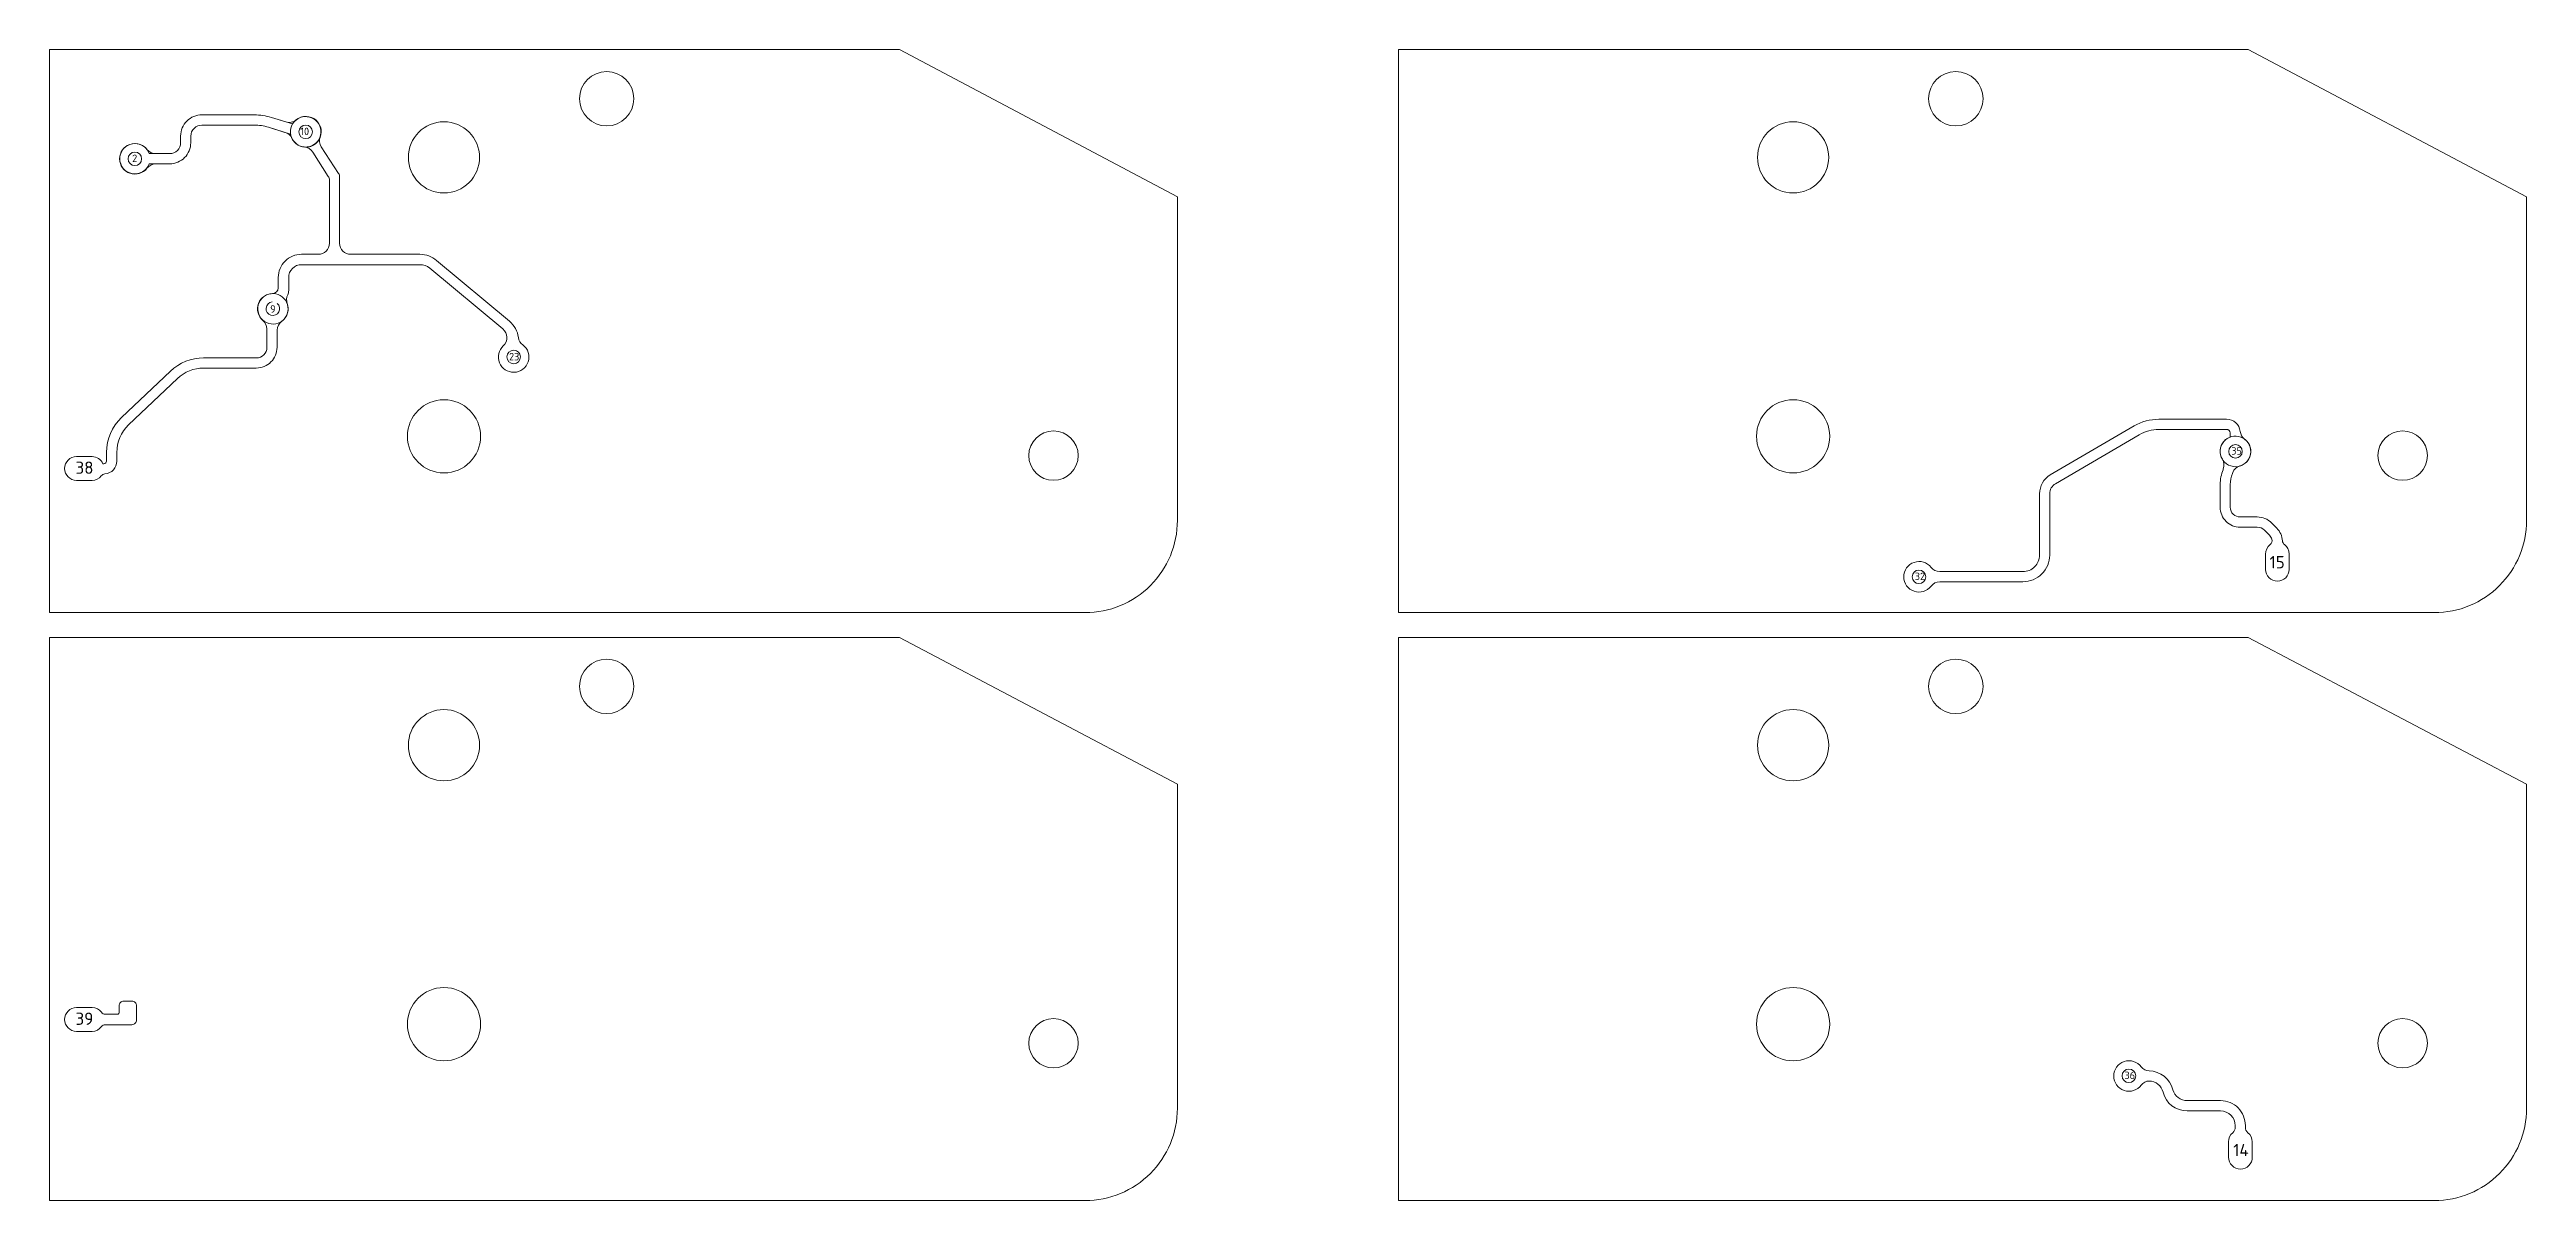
# Model space of a CAD drawing. Header units: millimetres. Extents: x 613 to 713, y -53 to 166.
# Drawn here: x 613.1 to 713.3, y 45.8 to 92.3 of the extents above; entities that cross this region are included whole.
import ezdxf

# ---------------------------------------------------------------- set-up
doc = ezdxf.new("R2010")
doc.units = ezdxf.units.MM
for name, color, linetype, lineweight in [('DXF_1_BOARD', 6, 'Continuous', 0), ('DXF_2_RUTE_TOP', 1, 'Continuous', 0), ('DXF_3_RUTE BOTTOM', 5, 'Continuous', 0), ('DXF_4_PIN_NR', 7, 'Continuous', 0), ('DXF_HOLE', 6, 'Continuous', 0)]:
    doc.layers.add(name, color=color, linetype=linetype, lineweight=lineweight)
doc.styles.add('Default', font='')
doc.styles.get('Default').set_extended_font_data('ISOCPEUR')

msp = doc.modelspace()

# ---------------------------------------------------------------- linework, layer by layer
at = {"layer": 'DXF_1_BOARD'}
for points in [[(655.03, 69.54, 0.414214), (658.76, 73.27), (658.76, 86.36), (647.52, 92.31), (613.15, 92.31), (613.15, 69.54)], [(709.59, 69.54, 0.414214), (713.32, 73.27), (713.32, 86.36), (702.07, 92.31), (667.7, 92.31), (667.7, 69.54)], [(655.03, 45.77, 0.414214), (658.76, 49.5), (658.76, 62.6), (647.52, 68.54), (613.15, 68.54), (613.15, 45.77)], [(709.59, 45.77, 0.414214), (713.32, 49.5), (713.32, 62.6), (702.07, 68.54), (667.7, 68.54), (667.7, 45.77)]]:
    msp.add_lwpolyline(points, format="xyb", close=True, dxfattribs=at)
at = {"layer": 'DXF_2_RUTE_TOP'}
for points in [[(624.88, 87.15), (624.88, 84.48, 0.414214), (625.33, 84.03), (628.13, 84.03, -0.175556), (628.8, 83.78), (631.75, 81.32, -0.186341), (632.11, 80.66, 0.196938), (632.29, 80.37, -0.715524), (631.93, 79.26, -0.691078), (631.5, 80.33, 0.453385), (631.48, 81.01), (628.53, 83.47, 0.175556), (628.13, 83.61), (623.34, 83.61, 0.414214), (622.82, 83.09), (622.82, 82.57, -0.105417), (622.78, 82.39, 0.194208), (622.76, 82.04, -3.087514), (622.16, 82.44, 0.37492), (622.4, 82.67), (622.4, 82.72), (622.4, 83.09, -0.414214), (623.34, 84.03), (624.02, 84.03, 0.414214), (624.47, 84.48), (624.47, 87.03, 0.145021), (624.42, 87.18), (623.79, 88.16, 0.229644), (623.45, 88.37, -2.910101), (624.09, 88.78, 0.239666), (624.14, 88.38), (624.84, 87.3, -0.145021)], [(701.74, 76.87, 0.381877), (701.19, 77.36), (698.45, 77.36, 0.133006), (697.45, 77.09), (694.06, 75.11, 0.266524), (693.63, 74.35), (693.63, 71.87, -0.414214), (692.95, 71.2), (689.59, 71.2, -0.2312), (689.24, 71.37, 2.910165), (689.24, 70.61, -0.2312), (689.59, 70.79), (692.95, 70.79, 0.414214), (694.04, 71.87), (694.04, 74.35, -0.266524), (694.27, 74.75), (697.66, 76.73, -0.133006), (698.45, 76.95), (701.19, 76.95, -0.414214), (701.33, 76.81), (701.33, 76.64, 3.906713), (701.92, 76.56, -0.207876)], [(615.96, 53.36), (615.96, 53.64, -0.414214), (616.15, 53.83), (616.48, 53.83, -0.414214), (616.67, 53.64), (616.67, 53.07, -0.414214), (616.48, 52.88), (615.41, 52.88, 0.23664), (615.25, 52.8, -0.23664), (614.87, 52.61), (614.24, 52.61, -1), (614.24, 53.57), (614.87, 53.57, -0.23664), (615.25, 53.38, 0.23664), (615.41, 53.3), (615.9, 53.3, 0.414214)], [(698.06, 51.01, -0.341087), (699.02, 50.25, 0.343524), (699.6, 49.81), (700.95, 49.81, -0.414214), (701.95, 48.8), (701.95, 48.73, 0.222036), (702.05, 48.51, -0.222036), (702.23, 48.14), (702.23, 47.52, -1), (701.27, 47.52), (701.27, 48.14, -0.222036), (701.44, 48.51, 0.222036), (701.54, 48.73), (701.54, 48.8, 0.414214), (700.95, 49.39), (699.6, 49.39, -0.343524), (698.62, 50.15, 0.337403), (698.06, 50.6, 0.242574), (697.74, 50.44, -3.049867), (697.74, 51.17, 0.238248)]]:
    msp.add_lwpolyline(points, format="xyb", close=True, dxfattribs=at)
at = {"layer": 'DXF_3_RUTE BOTTOM'}
for points in [[(617.09, 87.51, -2.910165), (617.09, 88.27, 0.2312), (617.44, 88.1), (618.01, 88.1, 0.414214), (618.45, 88.54), (618.45, 88.81, -0.414214), (619.31, 89.67), (621.43, 89.67, -0.074678), (622.12, 89.56), (622.7, 89.38, 0.248946), (623.12, 89.46, -2.901389), (622.95, 88.72, 0.212619), (622.67, 88.96), (622, 89.17, 0.074678), (621.43, 89.25), (619.31, 89.25, 0.414214), (618.86, 88.81), (618.86, 88.54, -0.414214), (618.01, 87.69), (617.44, 87.69, 0.2312)], [(617.18, 88.1), (618.01, 88.1, 0.414214), (618.45, 88.54), (618.45, 88.81, -0.414214), (619.31, 89.67), (621.43, 89.67, -0.074678), (622.12, 89.56), (622.98, 89.3, -5.784106), (622.9, 88.89), (622, 89.17, 0.074678), (621.43, 89.25), (619.31, 89.25, 0.414214), (618.86, 88.81), (618.86, 88.54, -0.414214), (618.01, 87.69), (617.18, 87.69, -5.814784)], [(615.39, 75.15, 0.392469), (615.87, 75.67), (615.87, 76.02, -0.205643), (616.34, 77.13), (618.32, 79.01, -0.192199), (619.38, 79.43), (621.51, 79.43, 0.414214), (622.35, 80.27), (622.35, 80.96, -0.241356), (622.54, 81.32, 2.907349), (621.78, 81.35, -0.220777), (621.94, 81.01), (621.94, 80.27, -0.414214), (621.51, 79.84), (619.38, 79.84, 0.192199), (618.04, 79.31), (616.06, 77.43, 0.205643), (615.45, 76.02), (615.45, 75.67, -0.414214), (615.35, 75.56), (615.31, 75.56, 0.301176), (614.87, 75.85), (614.24, 75.85, 1), (614.24, 74.89), (614.87, 74.89, 0.228081), (615.24, 75.07, -0.208487)], [(703.53, 72.3, -0.236546), (703.72, 71.91), (703.72, 71.29, -1), (702.77, 71.29), (702.77, 71.91, -0.233179), (702.95, 72.29, 0.318419), (703.02, 72.51, 0.117706), (702.93, 72.67), (702.72, 72.88, 0.198912), (702.43, 72.99), (701.74, 72.99, -0.414214), (700.93, 73.8), (700.93, 74.72, -0.094818), (701.05, 75.32), (701.05, 75.35, 0.233887), (701.02, 75.74, -2.909972), (701.73, 75.47, 0.228494), (701.44, 75.21), (701.43, 75.17, 0.094818), (701.34, 74.72), (701.34, 73.8, 0.414214), (701.74, 73.41), (702.43, 73.41, -0.198912), (703.01, 73.17), (703.22, 72.96, -0.182422), (703.45, 72.44, 0.219805)]]:
    msp.add_lwpolyline(points, format="xyb", close=True, dxfattribs=at)
at = {"layer": 'DXF_HOLE'}
for centre, radius in [((635.68, 90.32), 1.1), ((690.24, 90.32), 1.1), ((623.51, 88.98), 0.274), ((616.6, 87.89), 0.274), ((631.92, 79.88), 0.274), ((653.75, 75.89), 0.999), ((701.55, 76.06), 0.274), ((708.31, 75.89), 0.999), ((688.75, 70.99), 0.274), ((635.68, 66.56), 1.1), ((690.24, 66.56), 1.1), ((653.75, 52.13), 0.999), ((708.31, 52.13), 0.999), ((697.24, 50.81), 0.274)]:
    msp.add_circle(centre, radius, dxfattribs=at)
at = {"layer": 'DXF_HOLE', "extrusion": (0, 0, -1)}
for centre, radius in [((-629.1, 87.95), 1.44), ((-683.66, 87.95), 1.44), ((-629.1, 76.67), 1.48), ((-683.66, 76.67), 1.48), ((-629.1, 64.18), 1.44), ((-683.66, 64.18), 1.44), ((-629.1, 52.9), 1.48), ((-683.66, 52.9), 1.48)]:
    msp.add_circle(centre, radius, dxfattribs=at)
at = {"layer": 'DXF_HOLE'}
msp.add_arc((622.18, 81.83), 0.274, 95.3797, 50.3807, dxfattribs=at)

# ---------------------------------------------------------------- texts
at = {"layer": 'DXF_4_PIN_NR', "attachment_point": 1, "style": 'Default'}
for s, insert, char_height, width in [('10', (623.29, 89.15), 0.3, 1.2618), ('2', (616.49, 88.06), 0.3, 0.96), ('9', (622.07, 81.97), 0.3, 0.96), ('23', (631.73, 80.04), 0.3, 1.3818), ('35', (701.38, 76.23), 0.3, 1.3818), ('38', (614.2, 75.65), 0.498, 2.2932), ('32', (688.58, 71.16), 0.3, 1.3818), ('15', (702.93, 71.83), 0.498, 2.094), ('39', (614.2, 53.37), 0.498, 2.2932), ('36', (697.06, 50.98), 0.3, 1.3818), ('14', (701.46, 48.06), 0.498, 2.1966)]:
    msp.add_mtext(s, dxfattribs=dict(at, insert=insert, char_height=char_height, width=width))

doc.saveas('drawing.dxf')
